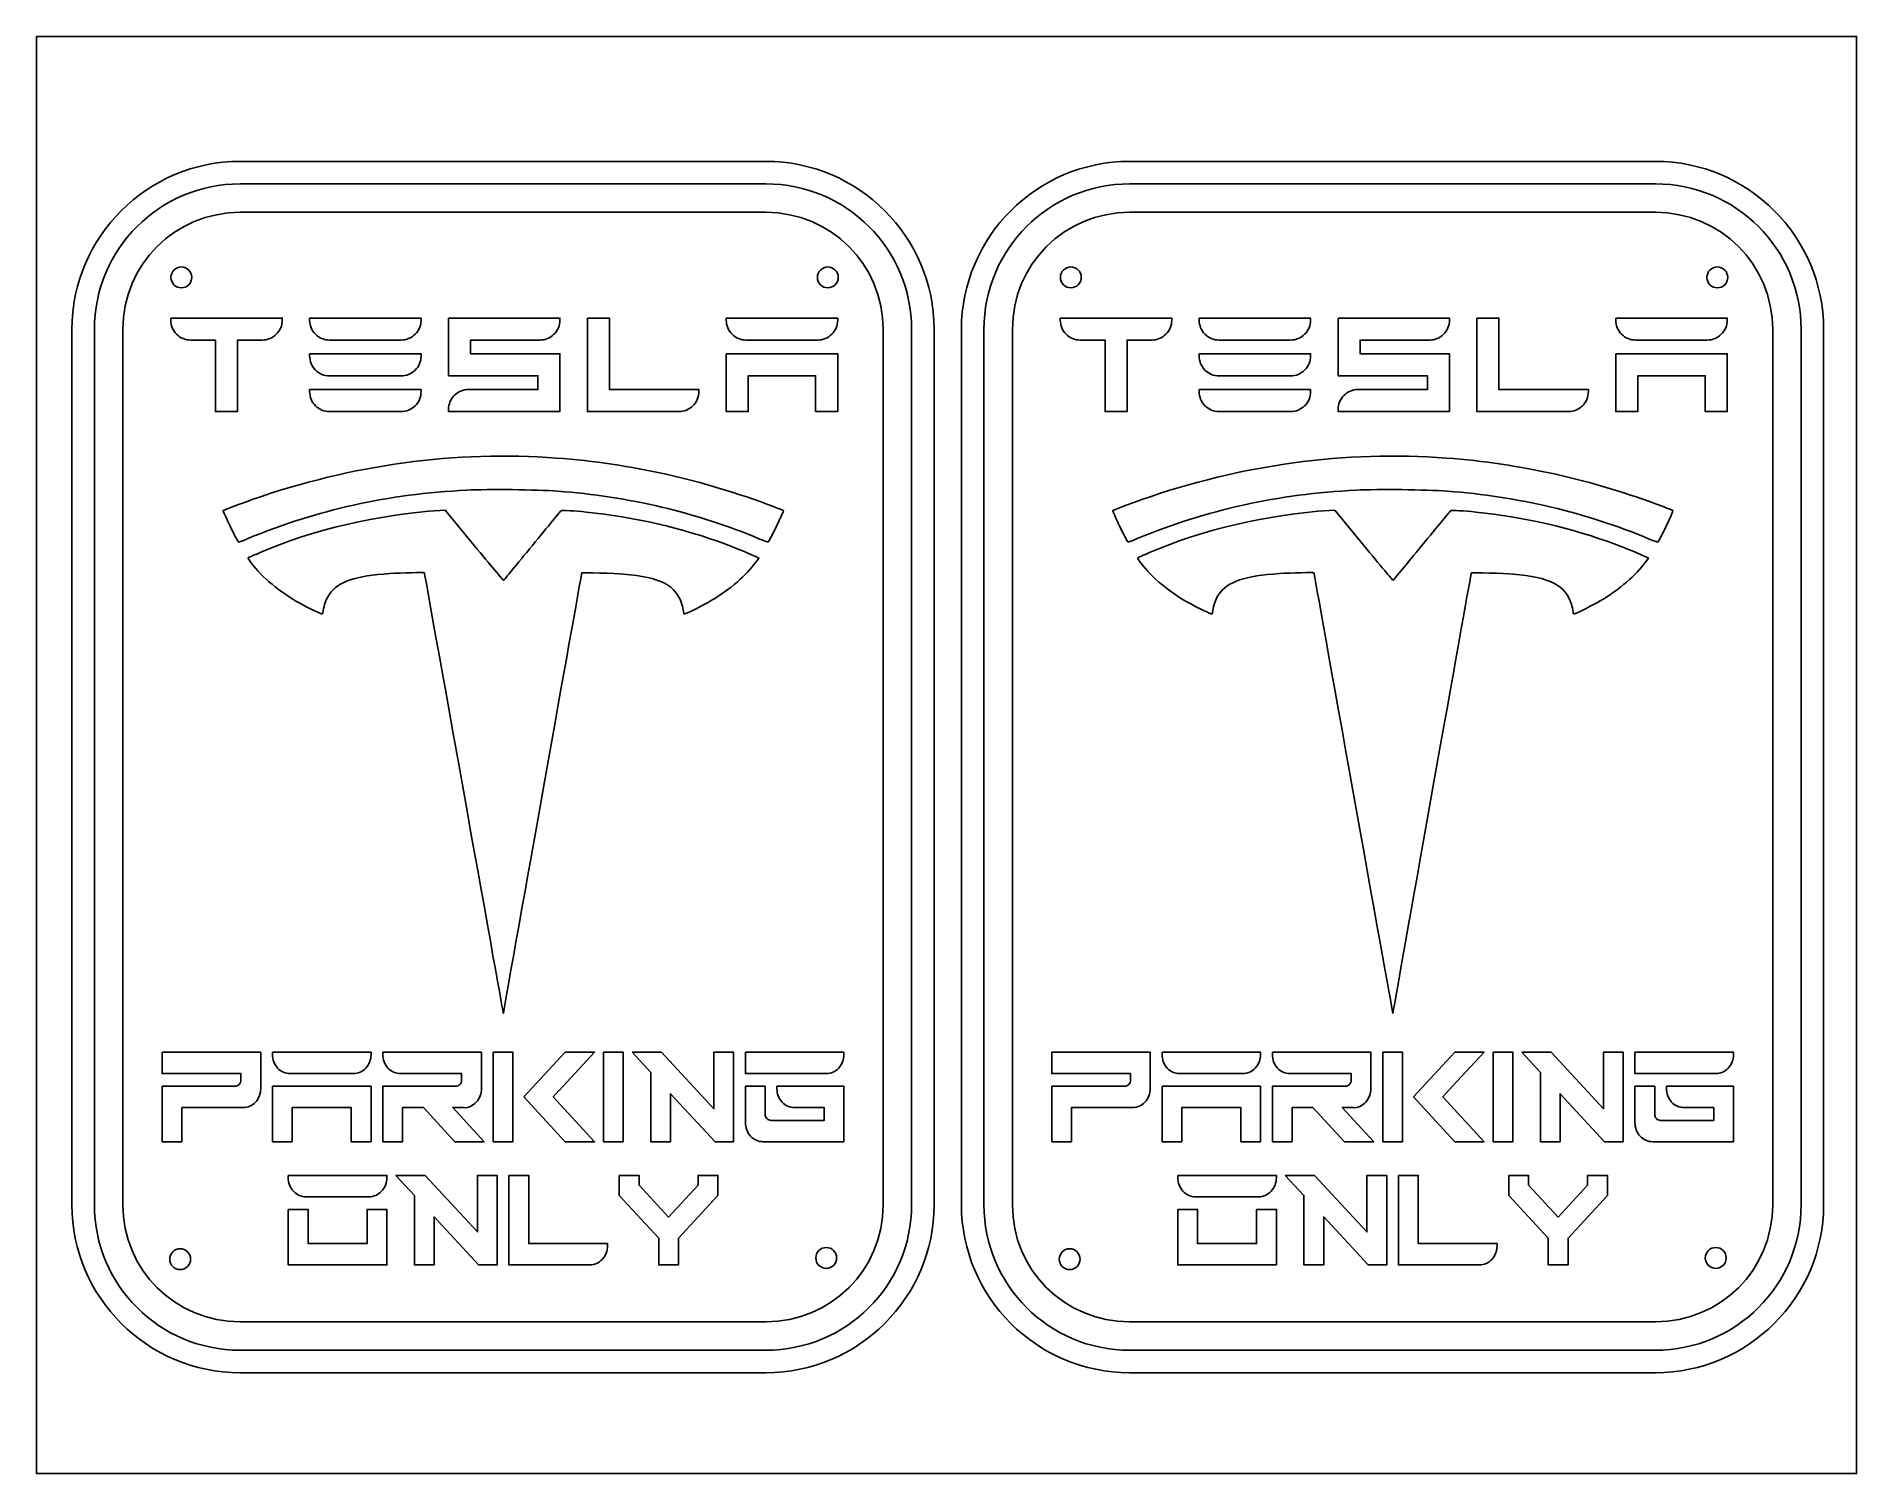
# Model space of a CAD drawing. Extents: x 0 to 380, y 0 to 300.
import ezdxf

# ---------------------------------------------------------------- set-up
doc = ezdxf.new("R2010")
doc.units = 0
doc.layers.add('Ebene_1', color=7, linetype='CONTINUOUS')

msp = doc.modelspace()

# ---------------------------------------------------------------- linework, layer by layer
at = {"layer": 'Ebene_1', "color": 7}
for points in [[(0, 300), (380, 300), (380, 0), (0, 0)], [(42.522656, 263.277355)], [(228.22993, 263.277351)], [(32.437538, 249.699972)], [(167.39606, 249.699972)], [(218.14482, 249.699968)], [(353.1033, 249.699968)], [(144.024978, 233.750151), (144.024978, 221.686194), (144.460328, 221.686194), (148.626758, 221.686194), (148.626758, 229.148365), (162.680405, 229.148365), (162.680405, 221.686194), (167.282194, 221.686194), (167.282194, 233.750151)], [(329.732978, 233.750151), (329.732978, 221.686194), (330.168328, 221.686194), (334.334758, 221.686194), (334.334758, 229.148365), (348.388405, 229.148365), (348.388405, 221.686194), (352.990194, 221.686194), (352.990194, 233.750151)], [(150.82804, 195.15521)], [(336.5353, 195.15521)], [(95.36028, 87.953953), (95.36028, 69.274286), (95.779174, 69.274286), (99.48866, 69.274286), (99.48866, 87.953953)], [(110.41585, 87.953953), (101.769651, 78.615007), (110.41585, 69.274286), (110.589293, 69.274286), (116.537236, 69.274286), (107.887772, 78.616775), (109.093718, 79.938793), (109.116617, 79.938793), (116.537219, 87.953953)], [(118.397696, 87.953953), (118.397696, 69.274286), (118.81659, 69.274286), (122.526068, 69.274286), (122.526068, 87.953953)], [(124.386545, 87.953953), (128.269476, 83.758145), (128.269476, 69.274286), (128.688368, 69.274286), (132.399487, 69.274286), (132.399487, 79.298994), (141.678924, 69.274286), (145.563491, 69.274286), (145.563491, 87.953953), (141.433479, 87.953953), (141.433479, 76.151248), (130.507929, 87.953953)], [(281.06728, 87.953953), (281.06728, 69.274286), (281.486174, 69.274286), (285.19566, 69.274286), (285.19566, 87.953953)], [(296.12285, 87.953953), (287.476651, 78.615007), (296.12285, 69.274286), (296.296293, 69.274286), (302.244236, 69.274286), (293.594772, 78.616775), (294.800718, 79.938793), (294.823617, 79.938793), (302.244219, 87.953953)], [(304.104696, 87.953953), (304.104696, 69.274286), (304.52359, 69.274286), (308.233068, 69.274286), (308.233068, 87.953953)], [(310.093545, 87.953953), (313.976476, 83.758145), (313.976476, 69.274286), (314.395368, 69.274286), (318.106487, 69.274286), (318.106487, 79.298994), (327.385924, 69.274286), (331.270491, 69.274286), (331.270491, 87.953953), (327.140479, 87.953953), (327.140479, 76.151248), (316.214929, 87.953953)], [(49.287085, 80.843703), (49.287085, 69.274286), (49.705979, 69.274286), (53.415465, 69.274286), (53.415465, 76.384552), (65.741687, 76.384552), (65.741687, 69.274286), (69.870059, 69.274286), (69.870059, 80.843703)], [(234.994085, 80.843703), (234.994085, 69.274286), (235.412979, 69.274286), (239.122465, 69.274286), (239.122465, 76.384552), (251.448687, 76.384552), (251.448687, 69.274286), (255.577059, 69.274286), (255.577059, 80.843703)], [(75.022757, 62.245334), (78.905687, 58.051294), (78.905687, 43.567434), (79.324581, 43.567434), (83.034059, 43.567434), (83.034059, 53.592143), (92.315137, 43.567434), (96.198067, 43.567434), (96.198067, 62.245334), (92.069696, 62.245334), (92.069696, 50.444397), (81.144135, 62.245334)], [(121.688289, 62.245334), (121.688289, 58.051294), (129.91559, 49.164799), (129.91559, 43.567434), (130.334482, 43.567434), (134.043965, 43.567434), (134.043965, 49.164799), (142.271263, 58.051294), (142.271263, 62.245334), (138.142888, 62.245334), (138.142888, 60.203986), (131.980595, 53.546187), (125.816668, 60.203986), (125.816668, 62.245334)], [(260.729757, 62.245334), (264.612687, 58.051294), (264.612687, 43.567434), (265.031581, 43.567434), (268.741059, 43.567434), (268.741059, 53.592143), (278.022137, 43.567434), (281.905067, 43.567434), (281.905067, 62.245334), (277.776696, 62.245334), (277.776696, 50.444397), (266.851135, 62.245334)], [(307.395289, 62.245334), (307.395289, 58.051294), (315.62259, 49.164799), (315.62259, 43.567434), (316.041482, 43.567434), (319.750965, 43.567434), (319.750965, 49.164799), (327.978263, 58.051294), (327.978263, 62.245334), (323.849888, 62.245334), (323.849888, 60.203986), (317.687595, 53.546187), (311.523668, 60.203986), (311.523668, 62.245334)], [(52.577678, 55.136852), (52.577678, 43.567434), (52.996572, 43.567434), (73.160651, 43.567434), (73.160651, 55.136852), (69.032271, 55.136852), (69.032271, 48.028361), (56.70605, 48.028361), (56.70605, 55.136852)], [(238.284678, 55.136852), (238.284678, 43.567434), (238.703572, 43.567434), (258.867651, 43.567434), (258.867651, 55.136852), (254.739271, 55.136852), (254.739271, 48.028361), (242.41305, 48.028361), (242.41305, 55.136852)], [(32.18359, 44.75631)], [(167.06695, 45.01025)], [(217.89086, 44.75631)], [(352.77421, 45.01025)]]:
    msp.add_lwpolyline(points, close=True, dxfattribs=at)
for points in [[(152.29961, 273.911806), (42.522279, 273.911806)], [(338.00687, 273.911804), (228.22954, 273.911804)], [(152.29923, 269.215572), (42.522656, 269.215572)], [(338.00649, 269.215568), (228.22993, 269.215568)], [(42.522656, 263.277355), (152.29923, 263.277355)], [(228.22993, 263.277351), (338.00649, 263.277351)], [(28.055217, 241.212321), (28.055217, 240.776971)], [(51.312511, 240.776971), (51.312511, 241.212321), (28.055217, 241.212321)], [(57.046811, 241.212321), (57.046811, 240.776971)], [(80.304105, 240.77689), (80.304105, 241.21224), (57.046811, 241.212321)], [(86.040102, 241.212321), (86.040102, 229.148365), (104.695529, 229.148365), (104.695529, 226.287979), (90.206532, 226.287979)], [(109.297309, 240.776971), (109.297309, 241.212321), (86.040102, 241.212321)], [(115.031687, 241.212321), (115.031687, 221.686194), (115.467037, 221.686194), (134.122463, 221.686194)], [(138.288902, 225.852629), (138.288902, 226.287979), (119.633476, 226.287979), (119.633476, 241.212321), (115.031687, 241.212321)], [(144.024978, 241.212321), (144.024978, 240.776971)], [(167.282324, 240.77689), (167.282324, 241.21224), (144.024978, 241.212321)], [(213.763217, 241.212321), (213.763217, 240.776971)], [(237.020511, 240.776971), (237.020511, 241.212321), (213.763217, 241.212321)], [(242.754811, 241.212321), (242.754811, 240.776971)], [(266.012105, 240.77689), (266.012105, 241.21224), (242.754811, 241.212321)], [(271.748102, 241.212321), (271.748102, 229.148365), (290.403529, 229.148365), (290.403529, 226.287979), (275.914532, 226.287979)], [(295.005309, 240.776971), (295.005309, 241.212321), (271.748102, 241.212321)], [(300.739687, 241.212321), (300.739687, 221.686194), (301.175037, 221.686194), (319.830463, 221.686194)], [(323.996902, 225.852629), (323.996902, 226.287979), (305.341476, 226.287979), (305.341476, 241.212321), (300.739687, 241.212321)], [(329.732978, 241.212321), (329.732978, 240.776971)], [(352.990324, 240.77689), (352.990324, 241.21224), (329.732978, 241.212321)], [(7.409, 238.837587), (7.409, 56.12478)], [(12.104559, 238.838542), (12.104559, 56.12564)], [(18.050807, 56.12564), (18.050807, 238.838542)], [(29.257532, 237.821353), (29.259274, 237.819612), (29.261015, 237.817871)], [(32.221735, 236.610454), (37.383018, 236.610454), (37.383018, 221.686194), (37.818368, 221.686194), (41.984798, 221.686194), (41.984798, 236.610536), (47.146081, 236.610536)], [(58.249126, 237.821353), (58.250867, 237.819612), (58.252608, 237.817871)], [(61.213328, 236.610454), (76.137666, 236.610454)], [(86.040102, 222.121544), (86.040102, 221.686194), (86.475452, 221.686194), (109.297309, 221.686194), (109.297309, 233.750151), (90.641882, 233.750151), (90.641882, 236.610536), (105.130879, 236.610536)], [(145.225595, 237.821353), (145.229078, 237.819612), (145.230819, 237.817871)], [(148.191539, 236.610454), (163.115885, 236.610454)], [(176.77107, 238.838542), (176.77107, 56.12564)], [(182.71733, 56.12564), (182.71733, 238.838542)], [(187.41289, 56.12478), (187.41289, 238.837587)], [(193.11626, 238.837584), (193.11626, 56.12477)], [(197.81184, 238.838539), (197.81184, 56.12564)], [(203.75809, 56.12564), (203.75809, 238.838539)], [(214.965532, 237.821353), (214.967274, 237.819612), (214.969015, 237.817871)], [(217.929735, 236.610454), (223.091018, 236.610454), (223.091018, 221.686194), (223.526368, 221.686194), (227.692798, 221.686194), (227.692798, 236.610536), (232.854081, 236.610536)], [(243.957126, 237.821353), (243.958867, 237.819612), (243.960608, 237.817871)], [(246.921328, 236.610454), (261.845666, 236.610454)], [(271.748102, 222.121544), (271.748102, 221.686194), (272.183452, 221.686194), (295.005309, 221.686194), (295.005309, 233.750151), (276.349882, 233.750151), (276.349882, 236.610536), (290.838879, 236.610536)], [(330.933595, 237.821353), (330.937078, 237.819612), (330.938819, 237.817871)], [(333.899539, 236.610454), (348.823885, 236.610454)], [(362.47833, 238.838539), (362.47833, 56.12564)], [(368.42458, 56.12564), (368.42458, 238.838539)], [(373.12015, 56.12477), (373.12015, 238.837584)], [(57.046811, 233.750151), (57.046811, 233.314801)], [(80.304105, 233.314766), (80.304105, 233.750116), (57.046811, 233.750151)], [(242.754811, 233.750151), (242.754811, 233.314801)], [(266.012105, 233.314766), (266.012105, 233.750116), (242.754811, 233.750151)], [(58.249126, 230.359183), (58.250867, 230.357441), (58.252608, 230.354046)], [(61.213328, 229.14833), (76.137666, 229.14833)], [(243.957126, 230.359183), (243.958867, 230.357441), (243.960608, 230.354046)], [(246.921328, 229.14833), (261.845666, 229.14833)], [(57.046811, 226.287979), (57.046811, 225.852629)], [(80.304105, 225.852594), (80.304105, 226.287944), (57.046811, 226.287979)], [(242.754811, 226.287979), (242.754811, 225.852629)], [(266.012105, 225.852594), (266.012105, 226.287944), (242.754811, 226.287979)], [(58.249126, 222.897011), (58.250867, 222.89527), (58.252608, 222.891874)], [(61.213328, 221.686158), (76.137666, 221.686158)], [(243.957126, 222.897011), (243.958867, 222.89527), (243.960608, 222.891874)], [(246.921328, 221.686158), (261.845666, 221.686158)], [(84.227924, 201.04206), (85.355819, 201.11146), (91.409889, 193.73433)], [(269.9352, 201.04205), (271.0631, 201.11145), (277.11716, 193.73433)], [(150.40633, 191.314), (150.82745, 191.09916), (150.28422, 190.35225)], [(336.11358, 191.314), (336.53471, 191.09915), (335.99147, 190.35224)], [(97.566505, 96.57402), (97.481415, 96.09063), (97.410123, 96.46661)], [(283.27379, 96.57402), (283.18869, 96.09063), (283.1174, 96.46661)], [(26.249669, 87.953953), (26.249669, 83.493026), (42.704262, 83.493026), (42.704262, 82.169248)], [(46.834279, 80.391244), (46.834279, 87.953953), (26.249669, 87.953953)], [(69.870267, 87.501537), (69.870267, 87.953996), (49.287085, 87.953953)], [(49.287085, 87.953953), (49.287085, 87.501502)], [(72.322873, 87.953953), (72.322873, 87.501502)], [(92.907727, 80.391235), (92.907727, 87.953944), (72.322873, 87.953953)], [(148.016299, 87.953953), (148.016299, 83.493026), (148.435192, 83.493026), (164.889788, 83.493026)], [(168.599272, 87.501502), (168.599272, 87.953953), (148.016299, 87.953953)], [(211.956669, 87.953953), (211.956669, 83.493026), (228.411262, 83.493026), (228.411262, 82.169248)], [(232.541279, 80.391244), (232.541279, 87.953953), (211.956669, 87.953953)], [(255.577267, 87.501537), (255.577267, 87.953996), (234.994085, 87.953953)], [(234.994085, 87.953953), (234.994085, 87.501502)], [(258.029873, 87.953953), (258.029873, 87.501502)], [(278.614727, 80.391235), (278.614727, 87.953944), (258.029873, 87.953953)], [(333.723299, 87.953953), (333.723299, 83.493026), (334.142192, 83.493026), (350.596788, 83.493026)], [(354.306272, 87.501502), (354.306272, 87.953953), (333.723299, 87.953953)], [(50.357227, 84.657744), (50.358969, 84.656002), (50.36071, 84.654261)], [(73.393006, 84.657744), (73.396489, 84.656002), (73.398231, 84.654261)], [(236.064227, 84.657744), (236.065969, 84.656002), (236.06771, 84.654261)], [(259.100006, 84.657744), (259.103489, 84.656002), (259.105231, 84.654261)], [(41.478682, 80.843703), (26.249669, 80.843703), (26.249669, 69.274286), (26.668563, 69.274286), (30.378049, 69.274286), (30.378049, 76.384552), (43.123156, 76.384552)], [(52.996789, 83.493069), (66.160789, 83.493069)], [(87.552191, 80.843738), (72.323186, 80.843738), (72.323186, 69.274329), (72.74208, 69.274329), (76.453195, 69.274329), (76.453195, 76.384587), (80.795924, 76.384587), (87.378747, 69.274329), (93.500134, 69.274329), (86.917311, 76.384587), (89.19831, 76.384587), (89.144239, 76.38807)], [(76.034301, 83.493069), (88.779425, 83.493069), (88.779425, 82.169283)], [(152.144766, 75.059112), (152.144766, 80.843825), (148.016299, 80.843703)], [(148.016299, 80.843703), (148.016299, 73.282753)], [(151.72582, 69.274338), (168.599308, 69.274338), (168.599308, 80.843747), (154.59752, 80.843747), (154.59752, 80.391296)], [(227.185682, 80.843703), (211.956669, 80.843703), (211.956669, 69.274286), (212.375563, 69.274286), (216.085049, 69.274286), (216.085049, 76.384552), (228.830156, 76.384552)], [(238.703789, 83.493069), (251.867789, 83.493069)], [(273.259191, 80.843738), (258.030186, 80.843738), (258.030186, 69.274329), (258.44908, 69.274329), (262.160195, 69.274329), (262.160195, 76.384587), (266.502924, 76.384587), (273.085747, 69.274329), (279.207134, 69.274329), (272.624311, 76.384587), (274.90531, 76.384587), (274.851239, 76.38807)], [(261.741301, 83.493069), (274.486425, 83.493069), (274.486425, 82.169283)], [(337.851766, 75.059112), (337.851766, 80.843825), (333.723299, 80.843703)], [(333.723299, 80.843703), (333.723299, 73.282753)], [(337.43282, 69.274338), (354.306308, 69.274338), (354.306308, 80.843747), (340.30452, 80.843747), (340.30452, 80.391296)], [(158.308694, 76.384674), (164.470987, 76.384674), (164.470987, 73.735335), (153.371988, 73.735335)], [(155.667658, 77.549314), (155.670966, 77.545831), (155.672621, 77.54409)], [(344.015694, 76.384674), (350.177987, 76.384674), (350.177987, 73.735335), (339.078988, 73.735335)], [(341.374658, 77.549314), (341.377966, 77.545831), (341.379621, 77.54409)], [(149.086438, 70.439004), (149.088092, 70.437262), (149.089746, 70.435521)], [(334.793438, 70.439004), (334.795092, 70.437262), (334.796746, 70.435521)], [(73.16086, 61.792944), (73.16086, 62.245394), (52.577678, 62.245334)], [(52.577678, 62.245334), (52.577678, 61.792883)], [(98.650873, 62.245334), (98.650873, 43.567434), (99.069767, 43.567434), (115.526005, 43.567434)], [(119.235483, 47.575902), (119.235483, 48.028361), (102.78089, 48.028361), (102.78089, 62.245334), (98.650873, 62.245334)], [(258.86786, 61.792944), (258.86786, 62.245394), (238.284678, 62.245334)], [(238.284678, 62.245334), (238.284678, 61.792883)], [(284.357873, 62.245334), (284.357873, 43.567434), (284.776767, 43.567434), (301.233005, 43.567434)], [(304.942483, 47.575902), (304.942483, 48.028361), (288.48789, 48.028361), (288.48789, 62.245334), (284.357873, 62.245334)], [(53.647812, 58.950901), (53.649553, 58.949159), (53.651295, 58.947418)], [(56.287365, 57.786235), (69.451374, 57.786235)], [(239.354812, 58.950901), (239.356553, 58.949159), (239.358295, 58.947418)], [(241.994365, 57.786235), (255.158374, 57.786235)], [(152.29923, 31.68683), (42.522656, 31.68683)], [(338.00649, 31.68683), (228.22993, 31.68683)], [(42.522656, 25.7486), (152.29923, 25.7486)], [(228.22993, 25.7486), (338.00649, 25.7486)], [(42.522279, 21.05251), (152.29961, 21.05251)], [(228.22954, 21.0525), (338.00687, 21.0525)]]:
    msp.add_lwpolyline(points, dxfattribs=at)
for points in [[(42.522279, 273.911806), (23.184109, 273.911806), (7.409, 258.159545), (7.409, 238.837587)], [(187.41289, 238.837587), (187.4129, 258.159544), (171.63779, 273.911806), (152.29961, 273.911806)], [(228.22954, 273.911804), (208.89137, 273.911804), (193.11626, 258.159543), (193.11626, 238.837584)], [(373.12015, 238.837584), (373.12016, 258.159542), (357.34505, 273.911804), (338.00687, 273.911804)], [(42.522656, 269.215572), (25.722874, 269.215572), (12.104559, 255.615637), (12.104559, 238.838542)], [(182.71733, 238.838542), (182.71733, 255.615637), (169.09902, 269.215572), (152.29923, 269.215572)], [(228.22993, 269.215568), (211.43015, 269.215568), (197.81184, 255.615634), (197.81184, 238.838539)], [(368.42458, 238.838539), (368.42458, 255.615634), (354.80627, 269.215568), (338.00649, 269.215568)], [(18.050807, 238.838542), (18.050807, 252.428576), (28.914234, 263.277355), (42.522656, 263.277355)], [(152.29923, 263.277355), (165.90765, 263.277355), (176.77107, 252.428576), (176.77107, 238.838542)], [(203.75809, 238.838539), (203.75809, 252.428573), (214.62151, 263.277351), (228.22993, 263.277351)], [(338.00649, 263.277351), (351.6149, 263.277351), (362.47833, 252.428573), (362.47833, 238.838539)], [(28.084039, 249.699972), (28.084039, 250.277282), (28.313375, 250.830947), (28.721594, 251.239167)], [(28.721594, 251.239167), (29.129814, 251.647386), (29.683479, 251.876722), (30.260789, 251.876722)], [(30.260789, 251.876722), (31.462974, 251.876721), (32.437538, 250.902157), (32.437538, 249.699972)], [(163.04256, 249.699972), (163.04256, 250.277284), (163.271897, 250.83095), (163.680119, 251.23917)], [(163.680119, 251.23917), (164.088341, 251.64739), (164.642008, 251.876725), (165.21932, 251.876722)], [(165.21932, 251.876722), (166.421502, 251.876716), (167.39606, 250.902154), (167.39606, 249.699972)], [(213.79133, 249.699968), (213.79133, 250.277278), (214.020666, 250.830943), (214.428885, 251.239163)], [(214.428885, 251.239163), (214.837105, 251.647382), (215.39077, 251.876718), (215.96808, 251.876718)], [(215.96808, 251.876718), (217.170262, 251.876712), (218.14482, 250.90215), (218.14482, 249.699968)], [(348.7498, 249.699968), (348.7498, 250.277278), (348.979136, 250.830943), (349.387355, 251.239163)], [(349.387355, 251.239163), (349.795575, 251.647382), (350.34924, 251.876718), (350.92655, 251.876718)], [(350.92655, 251.876718), (351.50386, 251.876718), (352.057525, 251.647382), (352.465745, 251.239163)], [(352.465745, 251.239163), (352.873964, 250.830943), (353.1033, 250.277278), (353.1033, 249.699968)], [(28.721594, 248.160776), (28.313374, 248.568996), (28.084038, 249.122662), (28.084039, 249.699972)], [(30.260789, 247.52322), (29.683479, 247.52322), (29.129813, 247.752556), (28.721594, 248.160776)], [(31.799984, 248.160776), (31.391764, 247.752556), (30.838099, 247.52322), (30.260789, 247.52322)], [(32.437538, 249.699972), (32.437539, 249.122662), (32.208203, 248.568997), (31.799984, 248.160776)], [(163.680118, 248.160772), (163.271896, 248.568993), (163.042559, 249.12266), (163.04256, 249.699972)], [(165.21932, 247.52322), (164.642008, 247.523217), (164.08834, 247.752552), (163.680118, 248.160772)], [(167.39606, 249.699972), (167.396061, 248.497789), (166.421503, 247.523226), (165.21932, 247.52322)], [(214.428885, 248.160773), (214.020665, 248.568993), (213.79133, 249.122658), (213.79133, 249.699968)], [(215.96808, 247.523217), (215.39077, 247.523217), (214.837105, 247.752553), (214.428885, 248.160773)], [(218.14482, 249.699968), (218.144821, 248.497786), (217.170262, 247.523223), (215.96808, 247.523217)], [(349.387355, 248.160773), (348.979135, 248.568993), (348.7498, 249.122658), (348.7498, 249.699968)], [(350.92655, 247.523217), (350.34924, 247.523217), (349.795575, 247.752553), (349.387355, 248.160773)], [(352.465745, 248.160773), (352.057525, 247.752553), (351.50386, 247.523217), (350.92655, 247.523217)], [(353.1033, 249.699968), (353.1033, 249.122658), (352.873965, 248.568993), (352.465745, 248.160773)], [(28.055217, 240.776971), (28.055217, 239.645715), (28.467938, 238.632288), (29.257532, 237.821353)], [(50.072791, 237.81285), (50.887087, 238.605719), (51.312511, 239.625471), (51.312511, 240.776971)], [(57.046811, 240.776971), (57.046811, 239.645715), (57.459531, 238.632288), (58.249126, 237.821353)], [(79.066074, 237.812768), (79.880378, 238.605637), (80.304105, 239.625389), (80.304105, 240.77689)], [(108.057589, 237.81285), (108.871885, 238.60572), (109.297309, 239.625472), (109.297309, 240.776971)], [(144.024978, 240.776971), (144.024978, 239.645715), (144.436001, 238.632288), (145.225595, 237.821353)], [(166.042595, 237.812768), (166.856891, 238.605638), (167.282324, 239.62539), (167.282324, 240.77689)], [(213.763217, 240.776971), (213.763217, 239.645715), (214.175938, 238.632288), (214.965532, 237.821353)], [(235.780791, 237.81285), (236.595087, 238.605719), (237.020511, 239.625471), (237.020511, 240.776971)], [(242.754811, 240.776971), (242.754811, 239.645715), (243.167531, 238.632288), (243.957126, 237.821353)], [(264.774074, 237.812768), (265.588378, 238.605637), (266.012105, 239.625389), (266.012105, 240.77689)], [(293.765589, 237.81285), (294.579885, 238.60572), (295.005309, 239.625472), (295.005309, 240.776971)], [(329.732978, 240.776971), (329.732978, 239.645715), (330.144001, 238.632288), (330.933595, 237.821353)], [(351.750595, 237.812768), (352.564891, 238.605638), (352.990324, 239.62539), (352.990324, 240.77689)], [(29.261015, 237.817871), (30.054919, 237.02397), (31.072924, 236.610454), (32.221735, 236.610454)], [(47.146081, 236.610536), (48.259854, 236.610536), (49.263223, 237.024588), (50.072791, 237.81285)], [(58.252608, 237.817871), (59.046504, 237.02397), (60.064509, 236.610454), (61.213328, 236.610454)], [(76.137666, 236.610454), (77.251439, 236.610454), (78.256514, 237.024506), (79.066074, 237.812768)], [(105.130879, 236.610536), (106.244652, 236.610536), (107.248021, 237.024588), (108.057589, 237.81285)], [(145.230819, 237.817871), (146.024723, 237.023971), (147.042728, 236.610454), (148.191539, 236.610454)], [(163.115885, 236.610454), (164.229659, 236.610454), (165.233027, 237.024506), (166.042595, 237.812768)], [(214.969015, 237.817871), (215.762919, 237.02397), (216.780924, 236.610454), (217.929735, 236.610454)], [(232.854081, 236.610536), (233.967854, 236.610536), (234.971223, 237.024588), (235.780791, 237.81285)], [(243.960608, 237.817871), (244.754504, 237.02397), (245.772509, 236.610454), (246.921328, 236.610454)], [(261.845666, 236.610454), (262.959439, 236.610454), (263.964514, 237.024506), (264.774074, 237.812768)], [(290.838879, 236.610536), (291.952652, 236.610536), (292.956021, 237.024588), (293.765589, 237.81285)], [(330.938819, 237.817871), (331.732723, 237.023971), (332.750728, 236.610454), (333.899539, 236.610454)], [(348.823885, 236.610454), (349.937659, 236.610454), (350.941027, 237.024506), (351.750595, 237.812768)], [(57.046811, 233.314801), (57.046811, 232.183544), (57.459531, 231.170117), (58.249126, 230.359183)], [(79.066074, 230.350645), (79.880378, 231.143514), (80.304105, 232.163265), (80.304105, 233.314766)], [(242.754811, 233.314801), (242.754811, 232.183544), (243.167531, 231.170117), (243.957126, 230.359183)], [(264.774074, 230.350645), (265.588378, 231.143514), (266.012105, 232.163265), (266.012105, 233.314766)], [(58.252608, 230.354046), (59.046504, 229.560146), (60.064509, 229.14833), (61.213328, 229.14833)], [(76.137666, 229.14833), (77.251439, 229.14833), (78.256514, 229.562382), (79.066074, 230.350645)], [(243.960608, 230.354046), (244.754504, 229.560146), (245.772509, 229.14833), (246.921328, 229.14833)], [(261.845666, 229.14833), (262.959439, 229.14833), (263.964514, 229.562382), (264.774074, 230.350645)], [(57.046811, 225.852629), (57.046811, 224.721373), (57.459531, 223.707945), (58.249126, 222.897011)], [(79.066074, 222.888472), (79.880378, 223.681341), (80.304105, 224.701093), (80.304105, 225.852594)], [(87.245813, 225.053355), (86.453301, 224.26084), (86.040102, 223.2528), (86.040102, 222.121544)], [(90.206532, 226.287979), (89.072541, 226.287979), (88.055825, 225.863367), (87.245813, 225.053355)], [(137.050871, 222.888508), (137.865167, 223.681378), (138.288902, 224.701129), (138.288902, 225.852629)], [(242.754811, 225.852629), (242.754811, 224.721373), (243.167531, 223.707945), (243.957126, 222.897011)], [(264.774074, 222.888472), (265.588378, 223.681341), (266.012105, 224.701093), (266.012105, 225.852594)], [(272.953813, 225.053355), (272.161301, 224.26084), (271.748102, 223.2528), (271.748102, 222.121544)], [(275.914532, 226.287979), (274.780541, 226.287979), (273.763825, 225.863367), (272.953813, 225.053355)], [(322.758871, 222.888508), (323.573167, 223.681378), (323.996902, 224.701129), (323.996902, 225.852629)], [(58.252608, 222.891874), (59.046504, 222.097973), (60.064509, 221.686158), (61.213328, 221.686158)], [(76.137666, 221.686158), (77.251439, 221.686158), (78.256514, 222.10021), (79.066074, 222.888472)], [(134.122463, 221.686194), (135.236237, 221.686194), (136.241312, 222.100246), (137.050871, 222.888508)], [(243.960608, 222.891874), (244.754504, 222.097973), (245.772509, 221.686158), (246.921328, 221.686158)], [(261.845666, 221.686158), (262.959439, 221.686158), (263.964514, 222.10021), (264.774074, 222.888472)], [(319.830463, 221.686194), (320.944237, 221.686194), (321.949312, 222.100246), (322.758871, 222.888508)], [(45.073511, 203.32622), (65.711269, 210.57929), (87.751838, 213.584963), (108.61218, 211.990991)], [(230.7808, 203.32621), (251.41854, 210.57929), (273.45912, 213.584953), (294.31943, 211.990991)], [(108.61218, 211.990991), (124.21444, 210.798797), (138.91882, 207.50767), (153.88689, 201.85759)], [(294.31943, 211.990991), (309.92168, 210.798787), (324.62606, 207.50766), (339.59414, 201.85758)], [(89.802623, 205.28205), (73.515074, 204.47899), (58.530223, 201.15967), (44.128906, 195.1648)], [(108.88074, 205.06392), (104.2087, 205.40281), (94.502597, 205.51379), (89.802623, 205.28205)], [(275.50991, 205.28205), (259.22235, 204.47899), (244.23751, 201.15967), (229.8362, 195.16479)], [(294.58798, 205.06392), (289.91597, 205.40281), (280.20987, 205.51379), (275.50991, 205.28205)], [(39.023052, 201.04041), (39.116322, 201.13361), (42.872068, 202.55252), (45.073511, 203.32622)], [(150.82804, 195.15521), (137.99853, 200.566), (123.42268, 204.00909), (108.88074, 205.06392)], [(153.88689, 201.85759), (155.00131, 201.43692), (155.93225, 201.0736), (155.95566, 201.05019)], [(224.73033, 201.04041), (224.82363, 201.13361), (228.57934, 202.55252), (230.7808, 203.32621)], [(336.5353, 195.15521), (323.70578, 200.566), (309.12994, 204.00909), (294.58798, 205.06392)], [(339.59414, 201.85758), (340.70857, 201.43691), (341.6395, 201.07359), (341.6629, 201.05019)], [(40.807256, 197.02746), (39.528057, 199.60851), (38.931924, 200.94929), (39.023052, 201.04041)], [(46.684803, 192.25919), (57.515457, 196.971), (71.593693, 200.26448), (84.227924, 201.04206)], [(103.55134, 193.75659), (106.80936, 197.72685), (109.52476, 201.00605), (109.58555, 201.04365)], [(109.58555, 201.04365), (109.71244, 201.12205), (112.42201, 200.94735), (114.78879, 200.70806)], [(114.78879, 200.70806), (124.76991, 199.69913), (134.7944, 197.3895), (143.89948, 194.00097)], [(155.95566, 201.05019), (156.078, 200.92783), (153.08509, 194.67997), (152.78186, 194.42468)], [(226.51453, 197.02745), (225.23534, 199.6085), (224.6392, 200.94928), (224.73033, 201.04041)], [(232.39208, 192.25918), (243.22274, 196.97099), (257.30097, 200.26447), (269.9352, 201.04205)], [(289.25859, 193.75659), (292.51662, 197.72685), (295.23201, 201.00605), (295.2928, 201.04365)], [(295.2928, 201.04365), (295.41971, 201.12205), (298.12926, 200.94735), (300.49604, 200.70806)], [(300.49604, 200.70806), (310.47715, 199.69913), (320.50165, 197.38949), (329.60673, 194.00097)], [(341.6629, 201.05019), (341.78526, 200.92783), (338.79236, 194.67997), (338.4891, 194.42467)], [(42.187653, 194.46654), (42.112173, 194.49564), (41.490964, 195.64793), (40.807256, 197.02746)], [(44.128906, 195.1648), (43.136708, 194.75179), (42.263152, 194.43758), (42.187653, 194.46654)], [(143.89948, 194.00097), (146.04831, 193.20125), (149.50483, 191.7739), (150.40633, 191.314)], [(152.78186, 194.42468), (152.74126, 194.39048), (151.86193, 194.71917), (150.82804, 195.15521)], [(227.89494, 194.46654), (227.81954, 194.49564), (227.19825, 195.64792), (226.51453, 197.02745)], [(229.8362, 195.16479), (228.84399, 194.75179), (227.97044, 194.43758), (227.89494, 194.46654)], [(329.60673, 194.00097), (331.75556, 193.20125), (335.21208, 191.7739), (336.11358, 191.314)], [(338.4891, 194.42467), (338.4485, 194.39047), (337.56918, 194.71917), (336.5353, 195.15521)], [(44.160452, 191.09355), (44.160452, 191.13995), (44.341722, 191.2531), (44.563264, 191.34479)], [(44.796987, 190.16429), (44.446887, 190.62891), (44.160452, 191.04708), (44.160452, 191.09355)], [(44.563264, 191.34479), (44.784812, 191.43639), (45.739517, 191.84795), (46.684803, 192.25919)], [(55.144994, 181.59631), (50.683013, 184.10135), (47.180004, 187.00178), (44.796987, 190.16429)], [(91.409889, 193.73433), (94.739618, 189.67693), (97.500796, 186.39787), (97.545815, 186.44755)], [(97.545815, 186.44755), (97.590795, 186.49715), (100.29332, 189.7863), (103.55134, 193.75659)], [(150.28422, 190.35225), (148.17302, 187.44962), (144.86334, 184.59716), (140.76461, 182.14778)], [(229.86774, 191.09354), (229.86774, 191.13994), (230.049, 191.2531), (230.27054, 191.34479)], [(230.50426, 190.16429), (230.15417, 190.62891), (229.86774, 191.04707), (229.86774, 191.09354)], [(230.27054, 191.34479), (230.49209, 191.43639), (231.4468, 191.84794), (232.39208, 192.25918)], [(240.85227, 181.5963), (236.3903, 184.10135), (232.88729, 187.00177), (230.50426, 190.16429)], [(277.11716, 193.73433), (280.44691, 189.67692), (283.20809, 186.39787), (283.2531, 186.44754)], [(283.2531, 186.44754), (283.2981, 186.49714), (286.0006, 189.7863), (289.25859, 193.75659)], [(335.99147, 190.35224), (333.88029, 187.44961), (330.5706, 184.59716), (326.47187, 182.14777)], [(73.80824, 187.87183), (66.643675, 187.44457), (62.958742, 186.18992), (61.177718, 183.57138)], [(81.00534, 188.05382), (81.00534, 188.13652), (76.215734, 188.01552), (73.80824, 187.87183)], [(97.410123, 96.46661), (97.221668, 97.46053), (81.00534, 187.99558), (81.00534, 188.05382)], [(113.86519, 188.0048), (113.82059, 187.9558), (100.39903, 112.66551), (97.566505, 96.57402)], [(122.57671, 187.77669), (120.90502, 187.91854), (113.95253, 188.10061), (113.86519, 188.0048)], [(134.74978, 181.43255), (133.61301, 185.37469), (130.2542, 187.12515), (122.57671, 187.77669)], [(259.51552, 187.87182), (252.35094, 187.44456), (248.66602, 186.18991), (246.885, 183.57137)], [(266.71261, 188.05381), (266.71261, 188.13651), (261.92301, 188.01551), (259.51552, 187.87182)], [(283.1174, 96.46661), (282.92895, 97.46053), (266.71261, 187.99558), (266.71261, 188.05381)], [(299.57244, 188.0048), (299.52784, 187.9558), (286.10631, 112.6655), (283.27379, 96.57402)], [(308.28396, 187.77668), (306.61227, 187.91853), (299.65978, 188.1006), (299.57244, 188.0048)], [(320.45703, 181.43255), (319.32026, 185.37469), (315.96147, 187.12515), (308.28396, 187.77668)], [(61.177718, 183.57138), (60.521062, 182.60595), (60.24693, 181.91757), (59.96033, 180.51478)], [(246.885, 183.57137), (246.22835, 182.60595), (245.9542, 181.91757), (245.6676, 180.51478)], [(59.701444, 179.43127), (59.614234, 179.34407), (56.636782, 180.7588), (55.144994, 181.59631)], [(59.96033, 180.51478), (59.8439, 179.94479), (59.727392, 179.45722), (59.701444, 179.43127)], [(135.08913, 179.95455), (135.04683, 180.26685), (134.89414, 180.93197), (134.74978, 181.43255)], [(135.39708, 179.45371), (135.18712, 179.39281), (135.15898, 179.43851), (135.08913, 179.95455)], [(140.76461, 182.14778), (139.63738, 181.47413), (135.90587, 179.60125), (135.39708, 179.45371)], [(245.40872, 179.43127), (245.32162, 179.34407), (242.34407, 180.75879), (240.85227, 181.5963)], [(245.6676, 180.51478), (245.55117, 179.94479), (245.43467, 179.45721), (245.40872, 179.43127)], [(320.79638, 179.95455), (320.75408, 180.26685), (320.6014, 180.93196), (320.45703, 181.43255)], [(321.10435, 179.45371), (320.89438, 179.39281), (320.86624, 179.43851), (320.79638, 179.95455)], [(326.47187, 182.14777), (325.34464, 181.47413), (321.61312, 179.60123), (321.10435, 179.45371)], [(49.287085, 87.501502), (49.287085, 86.414973), (49.655112, 85.436611), (50.357227, 84.657744)], [(68.767413, 84.648958), (69.491731, 85.410716), (69.870267, 86.395661), (69.870267, 87.501537)], [(72.322873, 87.501502), (72.322873, 86.414973), (72.6909, 85.436611), (73.393006, 84.657744)], [(167.496408, 84.648915), (168.220725, 85.410681), (168.599272, 86.395617), (168.599272, 87.501502)], [(234.994085, 87.501502), (234.994085, 86.414973), (235.362112, 85.436611), (236.064227, 84.657744)], [(254.474413, 84.648958), (255.198731, 85.410716), (255.577267, 86.395661), (255.577267, 87.501537)], [(258.029873, 87.501502), (258.029873, 86.414973), (258.3979, 85.436611), (259.100006, 84.657744)], [(353.203408, 84.648915), (353.927725, 85.410681), (354.306272, 86.395617), (354.306272, 87.501502)], [(50.36071, 84.654261), (51.066961, 83.891432), (51.975528, 83.493069), (52.996789, 83.493069)], [(66.160789, 83.493069), (67.151454, 83.493069), (68.047649, 83.89198), (68.767413, 84.648958)], [(73.398231, 84.654261), (74.104473, 83.891432), (75.01304, 83.493078), (76.034301, 83.493069)], [(164.889788, 83.493026), (165.880449, 83.493026), (166.776643, 83.891954), (167.496408, 84.648915)], [(236.06771, 84.654261), (236.773961, 83.891432), (237.682528, 83.493069), (238.703789, 83.493069)], [(251.867789, 83.493069), (252.858454, 83.493069), (253.754649, 83.89198), (254.474413, 84.648958)], [(259.105231, 84.654261), (259.811473, 83.891432), (260.72004, 83.493078), (261.741301, 83.493069)], [(350.596788, 83.493026), (351.587449, 83.493026), (352.483643, 83.891954), (353.203408, 84.648915)], [(42.341015, 81.218383), (42.086318, 80.959985), (41.825186, 80.843703), (41.478682, 80.843703)], [(42.704262, 82.169248), (42.704262, 81.778234), (42.592743, 81.492627), (42.341015, 81.218383)], [(45.729779, 77.540424), (46.454088, 78.302191), (46.834279, 79.285359), (46.834279, 80.391244)], [(88.414523, 81.218426), (88.159826, 80.960029), (87.898703, 80.843738), (87.552191, 80.843738)], [(88.779425, 82.169283), (88.779425, 81.778278), (88.66626, 81.492671), (88.414523, 81.218426)], [(91.803227, 77.540415), (92.527545, 78.302182), (92.907727, 79.28535), (92.907727, 80.391235)], [(154.59752, 80.391296), (154.59752, 79.304767), (154.965553, 78.328173), (155.667658, 77.549314)], [(228.048015, 81.218383), (227.793318, 80.959985), (227.532186, 80.843703), (227.185682, 80.843703)], [(228.411262, 82.169248), (228.411262, 81.778234), (228.299743, 81.492627), (228.048015, 81.218383)], [(231.436779, 77.540424), (232.161088, 78.302191), (232.541279, 79.285359), (232.541279, 80.391244)], [(274.121523, 81.218426), (273.866826, 80.960029), (273.605703, 80.843738), (273.259191, 80.843738)], [(274.486425, 82.169283), (274.486425, 81.778278), (274.37326, 81.492671), (274.121523, 81.218426)], [(277.510227, 77.540415), (278.234545, 78.302182), (278.614727, 79.28535), (278.614727, 80.391235)], [(340.30452, 80.391296), (340.30452, 79.304767), (340.672553, 78.328173), (341.374658, 77.549314)], [(43.123156, 76.384552), (44.113821, 76.384552), (45.010015, 76.783464), (45.729779, 77.540424)], [(89.144239, 76.38807), (90.191291, 76.241479), (91.10018, 76.801034), (91.803227, 77.540415)], [(155.672621, 77.54409), (156.378869, 76.781261), (157.287432, 76.384674), (158.308694, 76.384674)], [(228.830156, 76.384552), (229.820821, 76.384552), (230.717015, 76.783464), (231.436779, 77.540424)], [(274.851239, 76.38807), (275.898291, 76.241479), (276.80718, 76.801034), (277.510227, 77.540415)], [(341.379621, 77.54409), (342.085869, 76.781261), (342.994432, 76.384674), (344.015694, 76.384674)], [(148.016299, 73.282753), (148.016299, 72.196233), (148.38433, 71.217862), (149.086438, 70.439004)], [(152.490025, 74.104712), (152.255045, 74.376257), (152.144766, 74.664084), (152.144766, 75.059112)], [(153.371988, 73.735335), (153.007664, 73.735335), (152.740597, 73.852949), (152.490025, 74.104712)], [(333.723299, 73.282753), (333.723299, 72.196233), (334.09133, 71.217862), (334.793438, 70.439004)], [(338.197025, 74.104712), (337.962045, 74.376257), (337.851766, 74.664084), (337.851766, 75.059112)], [(339.078988, 73.735335), (338.714664, 73.735335), (338.447597, 73.852949), (338.197025, 74.104712)], [(149.089746, 70.435521), (149.795995, 69.672683), (150.704559, 69.274338), (151.72582, 69.274338)], [(334.796746, 70.435521), (335.502995, 69.672683), (336.411559, 69.274338), (337.43282, 69.274338)], [(52.577678, 61.792883), (52.577678, 60.706354), (52.945714, 59.729751), (53.647812, 58.950901)], [(72.057988, 58.942124), (72.782306, 59.703873), (73.16086, 60.687059), (73.16086, 61.792944)], [(238.284678, 61.792883), (238.284678, 60.706354), (238.652714, 59.729751), (239.354812, 58.950901)], [(257.764988, 58.942124), (258.489306, 59.703873), (258.86786, 60.687059), (258.86786, 61.792944)], [(53.651295, 58.947418), (54.357545, 58.184589), (55.266112, 57.786235), (56.287365, 57.786235)], [(69.451374, 57.786235), (70.44203, 57.786235), (71.338224, 58.185138), (72.057988, 58.942124)], [(239.358295, 58.947418), (240.064545, 58.184589), (240.973112, 57.786235), (241.994365, 57.786235)], [(255.158374, 57.786235), (256.14903, 57.786235), (257.045224, 58.185138), (257.764988, 58.942124)], [(7.409, 56.12478), (7.409, 36.80281), (23.184309, 21.05251), (42.522279, 21.05251)], [(12.104559, 56.12564), (12.104559, 39.34854), (25.722874, 25.7486), (42.522656, 25.7486)], [(42.522656, 31.68683), (28.914234, 31.68683), (18.050807, 42.53558), (18.050807, 56.12564)], [(152.29923, 25.7486), (169.09902, 25.7486), (182.71733, 39.34854), (182.71733, 56.12564)], [(176.77107, 56.12564), (176.77107, 42.53558), (165.90765, 31.68683), (152.29923, 31.68683)], [(152.29961, 21.05251), (171.6376, 21.05251), (187.4129, 36.80281), (187.41289, 56.12478)], [(193.11626, 56.12477), (193.11626, 36.8028), (208.89157, 21.0525), (228.22954, 21.0525)], [(197.81184, 56.12564), (197.81184, 39.34854), (211.43015, 25.7486), (228.22993, 25.7486)], [(228.22993, 31.68683), (214.62151, 31.68683), (203.75809, 42.53558), (203.75809, 56.12564)], [(338.00649, 25.7486), (354.80627, 25.7486), (368.42458, 39.34854), (368.42458, 56.12564)], [(362.47833, 56.12564), (362.47833, 42.53558), (351.6149, 31.68683), (338.00649, 31.68683)], [(338.00687, 21.0525), (357.34486, 21.0525), (373.12016, 36.8028), (373.12015, 56.12477)], [(27.830091, 44.75631), (27.830102, 45.958488), (28.804662, 46.933039), (30.00684, 46.93304)], [(30.00684, 46.93304), (31.209018, 46.93304), (32.183579, 45.958488), (32.18359, 44.75631)], [(118.130983, 44.723323), (118.855292, 45.485081), (119.235483, 46.470026), (119.235483, 47.575902)], [(162.71345, 45.01025), (162.713447, 45.587562), (162.942782, 46.141229), (163.351002, 46.549451)], [(163.351002, 46.549451), (163.759222, 46.957673), (164.312888, 47.18701), (164.8902, 47.18701)], [(164.8902, 47.18701), (165.467512, 47.18701), (166.021178, 46.957673), (166.429398, 46.549451)], [(166.429398, 46.549451), (166.837618, 46.141229), (167.066953, 45.587562), (167.06695, 45.01025)], [(213.53737, 44.75631), (213.537381, 45.958484), (214.511936, 46.933034), (215.71411, 46.93304)], [(215.71411, 46.93304), (216.916288, 46.93304), (217.890849, 45.958488), (217.89086, 44.75631)], [(303.837983, 44.723323), (304.562292, 45.485081), (304.942483, 46.470026), (304.942483, 47.575902)], [(348.4207, 45.01025), (348.420697, 45.587563), (348.650033, 46.141232), (349.058255, 46.549455)], [(349.058255, 46.549455), (349.466478, 46.957677), (350.020147, 47.187013), (350.59746, 47.18701)], [(350.59746, 47.18701), (351.174772, 47.18701), (351.728438, 46.957673), (352.136658, 46.549451)], [(352.136658, 46.549451), (352.544878, 46.141229), (352.774213, 45.587562), (352.77421, 45.01025)], [(30.00684, 42.57956), (28.804655, 42.579561), (27.830091, 43.554125), (27.830091, 44.75631)], [(31.546035, 43.217115), (31.137815, 42.808896), (30.58415, 42.57956), (30.00684, 42.57956)], [(32.18359, 44.75631), (32.18359, 44.179), (31.954254, 43.625335), (31.546035, 43.217115)], [(115.526005, 43.567434), (116.516653, 43.567434), (117.411219, 43.966345), (118.130983, 44.723323)], [(164.8902, 42.83351), (163.688018, 42.83351), (162.713456, 43.808068), (162.71345, 45.01025)], [(167.06695, 45.01025), (167.066944, 43.808068), (166.092382, 42.83351), (164.8902, 42.83351)], [(214.174918, 43.217112), (213.7667, 43.625334), (213.537367, 44.179), (213.53737, 44.75631)], [(215.71411, 42.57955), (215.1368, 42.579553), (214.583136, 42.808891), (214.174918, 43.217112)], [(217.253308, 43.217109), (216.845088, 42.808887), (216.291422, 42.57955), (215.71411, 42.57955)], [(217.89086, 44.75631), (217.890863, 44.178998), (217.661528, 43.625331), (217.253308, 43.217109)], [(301.233005, 43.567434), (302.223653, 43.567434), (303.118219, 43.966345), (303.837983, 44.723323)], [(349.058262, 43.471058), (348.650041, 43.879276), (348.420703, 44.43294), (348.4207, 45.01025)], [(350.59746, 42.83351), (350.02015, 42.833507), (349.466484, 43.06284), (349.058262, 43.471058)], [(352.77421, 45.01025), (352.774204, 43.808068), (351.799642, 42.83351), (350.59746, 42.83351)]]:
    msp.add_open_spline(points, degree=3, dxfattribs=at)

doc.saveas('drawing.dxf')
